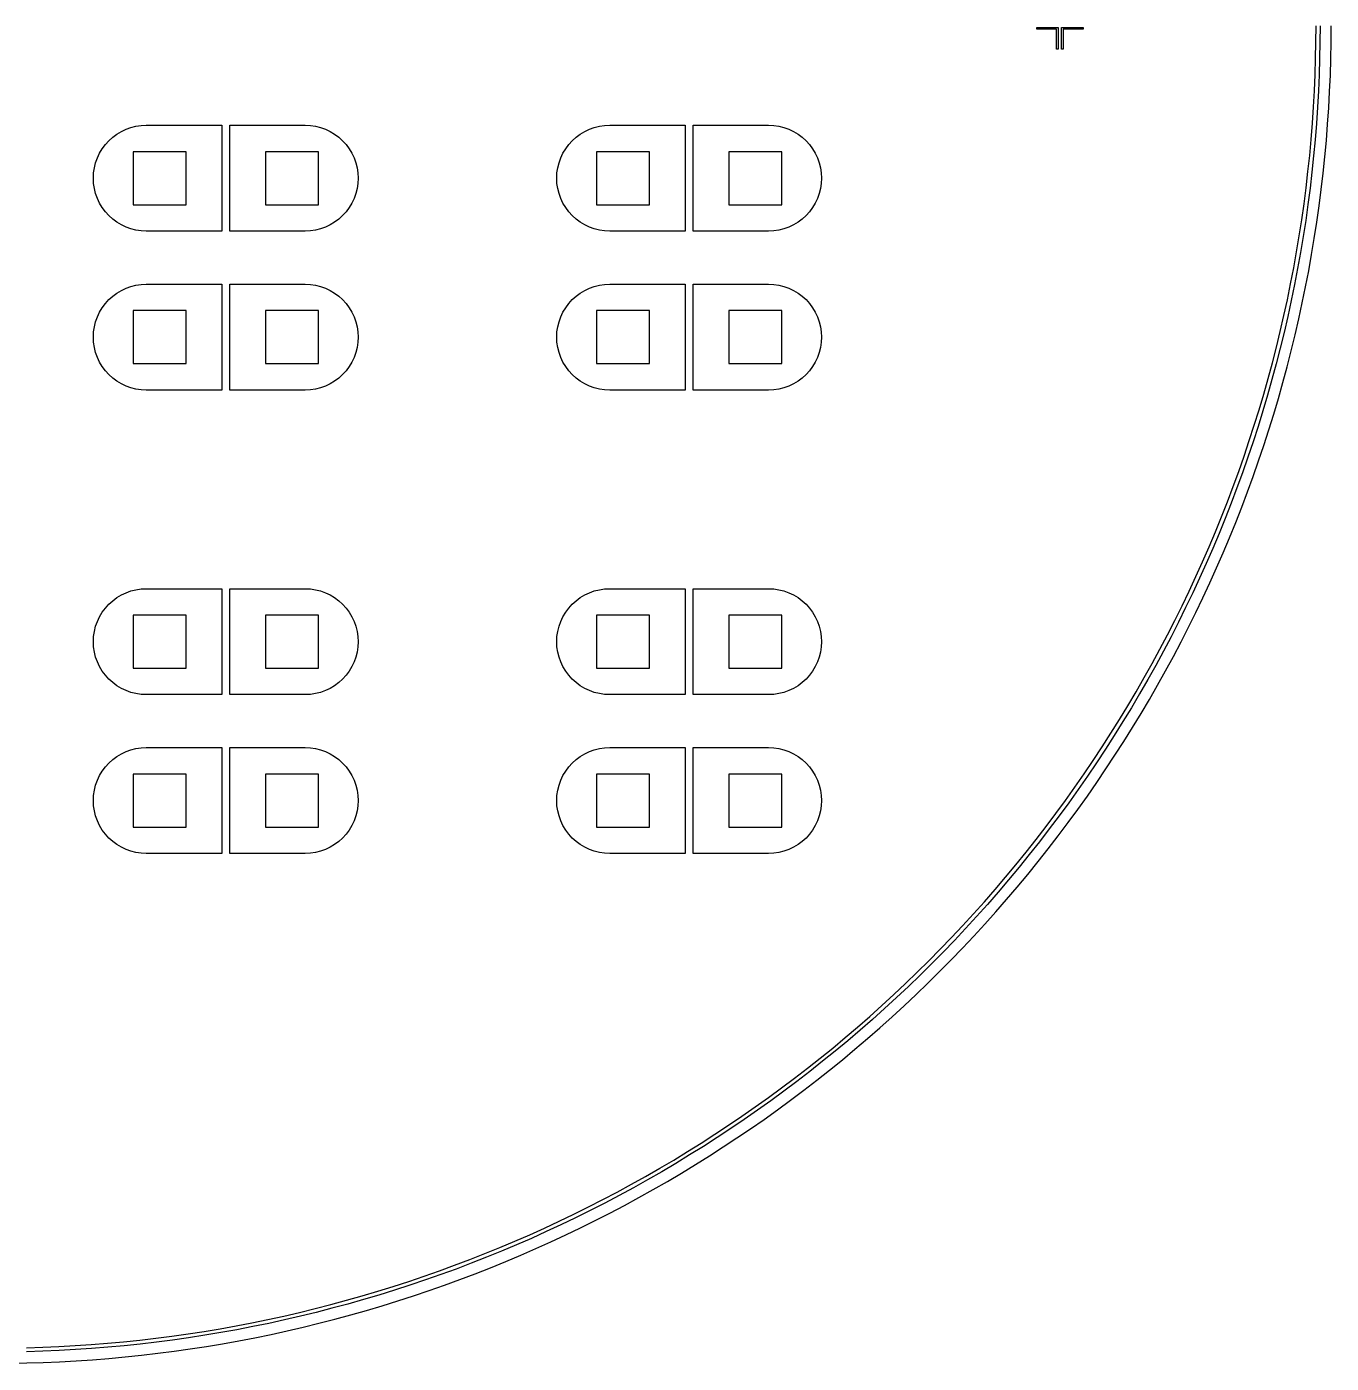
# Model space of a CAD drawing. Extents: x -16 to 83, y -18 to 83.
# Drawn here: x 33.5 to 82.8, y -18.2 to 32.2 of the extents above; entities that cross this region are included whole.
import ezdxf

# ---------------------------------------------------------------- set-up
doc = ezdxf.new("R2010")
doc.units = 0

msp = doc.modelspace()

# ---------------------------------------------------------------- linework, layer by layer
for p, q in [((71.625, 32.125), (71.625, 32.1875)), ((71.625, 32.1875), (72.4375, 32.1875)), ((72.375, 32.125), (71.625, 32.125)), ((72.375, 31.375), (72.375, 32.125)), ((72.4375, 32.1875), (72.4375, 31.375)), ((72.5625, 31.375), (72.5625, 32.1875)), ((72.5625, 32.1875), (73.375, 32.1875)), ((73.375, 32.125), (72.625, 32.125)), ((72.625, 32.125), (72.625, 31.375)), ((73.375, 32.1875), (73.375, 32.125)), ((82.1712, 31.6373), (82.175, 32.25)), ((82.325, 32.25), (82.3212, 31.6355)), ((82.7462, 31.6303), (82.75, 32.25)), ((72.4375, 31.375), (72.375, 31.375)), ((72.625, 31.375), (72.5625, 31.375)), ((82.16, 31.0248), (82.1712, 31.6373)), ((82.3212, 31.6355), (82.3099, 31.0211)), ((82.7348, 31.0107), (82.7462, 31.6303)), ((82.1412, 30.4124), (82.16, 31.0248)), ((82.3099, 31.0211), (82.2911, 30.4069)), ((82.7158, 30.3912), (82.7348, 31.0107)), ((82.1149, 29.8003), (82.1412, 30.4124)), ((82.2911, 30.4069), (82.2647, 29.7929)), ((82.6892, 29.7721), (82.7158, 30.3912)), ((82.081, 29.1886), (82.1149, 29.8003)), ((82.2647, 29.7929), (82.2308, 29.1794)), ((82.655, 29.1533), (82.6892, 29.7721)), ((82.0397, 28.5773), (82.081, 29.1886)), ((82.2308, 29.1794), (82.1893, 28.5663)), ((82.6132, 28.535), (82.655, 29.1533)), ((36.8889, 28.1629), (37.0572, 28.2638)), ((37.0572, 28.2638), (37.2346, 28.3477)), ((37.2346, 28.3477), (37.4194, 28.4139)), ((37.4194, 28.4139), (37.6098, 28.4616)), ((37.6098, 28.4616), (37.804, 28.4904)), ((37.804, 28.4904), (38, 28.5)), ((38, 28.5), (40.85, 28.5)), ((40.85, 28.5), (40.85, 24.5)), ((41.15, 24.5), (41.15, 28.5)), ((41.15, 28.5), (44, 28.5)), ((44, 28.5), (44.196, 28.4904)), ((44.196, 28.4904), (44.3902, 28.4616)), ((44.3902, 28.4616), (44.5806, 28.4139)), ((44.5806, 28.4139), (44.7654, 28.3477)), ((44.7654, 28.3477), (44.9428, 28.2638)), ((44.9428, 28.2638), (45.1111, 28.1629)), ((54.3889, 28.1629), (54.5572, 28.2638)), ((54.5572, 28.2638), (54.7346, 28.3477)), ((54.7346, 28.3477), (54.9194, 28.4139)), ((54.9194, 28.4139), (55.1098, 28.4616)), ((55.1098, 28.4616), (55.304, 28.4904)), ((55.304, 28.4904), (55.5, 28.5)), ((55.5, 28.5), (58.35, 28.5)), ((58.35, 28.5), (58.35, 24.5)), ((58.65, 24.5), (58.65, 28.5)), ((58.65, 28.5), (61.5, 28.5)), ((61.5, 28.5), (61.696, 28.4904)), ((61.696, 28.4904), (61.8902, 28.4616)), ((61.8902, 28.4616), (62.0806, 28.4139)), ((62.0806, 28.4139), (62.2654, 28.3477)), ((62.2654, 28.3477), (62.4428, 28.2638)), ((62.4428, 28.2638), (62.6111, 28.1629)), ((81.9909, 27.9666), (82.0397, 28.5773)), ((82.1893, 28.5663), (82.1404, 27.9537)), ((82.5638, 27.9172), (82.6132, 28.535)), ((36.3371, 27.6111), (36.454, 27.7688)), ((36.454, 27.7688), (36.5858, 27.9142)), ((36.5858, 27.9142), (36.7312, 28.046)), ((36.7312, 28.046), (36.8889, 28.1629)), ((45.1111, 28.1629), (45.2688, 28.046)), ((45.2688, 28.046), (45.4142, 27.9142)), ((45.4142, 27.9142), (45.546, 27.7688)), ((45.546, 27.7688), (45.6629, 27.6111)), ((53.8371, 27.6111), (53.954, 27.7688)), ((53.954, 27.7688), (54.0858, 27.9142)), ((54.0858, 27.9142), (54.2312, 28.046)), ((54.2312, 28.046), (54.3889, 28.1629)), ((62.6111, 28.1629), (62.7688, 28.046)), ((62.7688, 28.046), (62.9142, 27.9142)), ((62.9142, 27.9142), (63.046, 27.7688)), ((63.046, 27.7688), (63.1629, 27.6111)), ((81.9346, 27.3565), (81.9909, 27.9666)), ((82.1404, 27.9537), (82.0839, 27.3418)), ((82.5068, 27.3001), (82.5638, 27.9172)), ((36.0861, 27.0806), (36.1523, 27.2654)), ((36.1523, 27.2654), (36.2362, 27.4428)), ((36.2362, 27.4428), (36.3371, 27.6111)), ((39.5, 27.5), (37.5, 27.5)), ((37.5, 27.5), (37.5, 25.5)), ((39.5, 25.5), (39.5, 27.5)), ((44.5, 27.5), (42.5, 27.5)), ((42.5, 27.5), (42.5, 25.5)), ((44.5, 25.5), (44.5, 27.5)), ((45.6629, 27.6111), (45.7638, 27.4428)), ((45.7638, 27.4428), (45.8477, 27.2654)), ((45.8477, 27.2654), (45.9139, 27.0806)), ((53.5861, 27.0806), (53.6523, 27.2654)), ((53.6523, 27.2654), (53.7362, 27.4428)), ((53.7362, 27.4428), (53.8371, 27.6111)), ((57, 27.5), (55, 27.5)), ((55, 27.5), (55, 25.5)), ((57, 25.5), (57, 27.5)), ((62, 27.5), (60, 27.5)), ((60, 27.5), (60, 25.5)), ((62, 25.5), (62, 27.5)), ((63.1629, 27.6111), (63.2638, 27.4428)), ((63.2638, 27.4428), (63.3477, 27.2654)), ((63.3477, 27.2654), (63.4139, 27.0806)), ((81.8708, 26.7472), (81.9346, 27.3565)), ((82.0839, 27.3418), (82.0199, 26.7306)), ((82.4423, 26.6838), (82.5068, 27.3001)), ((36.0096, 26.696), (36.0384, 26.8902)), ((36.0384, 26.8902), (36.0861, 27.0806)), ((45.9139, 27.0806), (45.9616, 26.8902)), ((45.9616, 26.8902), (45.9904, 26.696)), ((53.5096, 26.696), (53.5384, 26.8902)), ((53.5384, 26.8902), (53.5861, 27.0806)), ((63.4139, 27.0806), (63.4616, 26.8902)), ((63.4616, 26.8902), (63.4904, 26.696)), ((81.7995, 26.1387), (81.8708, 26.7472)), ((36, 26.5), (36.0096, 26.696)), ((36.0096, 26.304), (36, 26.5)), ((36.0384, 26.1098), (36.0096, 26.304)), ((45.9904, 26.304), (45.9616, 26.1098)), ((45.9904, 26.696), (46, 26.5)), ((46, 26.5), (45.9904, 26.304)), ((53.5, 26.5), (53.5096, 26.696)), ((53.5096, 26.304), (53.5, 26.5)), ((53.5384, 26.1098), (53.5096, 26.304)), ((63.4904, 26.304), (63.4616, 26.1098)), ((63.4904, 26.696), (63.5, 26.5)), ((63.5, 26.5), (63.4904, 26.304)), ((82.0199, 26.7306), (81.9484, 26.1203)), ((82.3702, 26.0683), (82.4423, 26.6838)), ((36.0861, 25.9194), (36.0384, 26.1098)), ((36.1523, 25.7346), (36.0861, 25.9194)), ((45.9139, 25.9194), (45.8477, 25.7346)), ((45.9616, 26.1098), (45.9139, 25.9194)), ((53.5861, 25.9194), (53.5384, 26.1098)), ((53.6523, 25.7346), (53.5861, 25.9194)), ((63.4139, 25.9194), (63.3477, 25.7346)), ((63.4616, 26.1098), (63.4139, 25.9194)), ((81.7208, 25.5311), (81.7995, 26.1387)), ((81.9484, 26.1203), (81.8694, 25.5109)), ((82.2906, 25.4537), (82.3702, 26.0683)), ((36.2362, 25.5572), (36.1523, 25.7346)), ((36.3371, 25.3889), (36.2362, 25.5572)), ((36.454, 25.2312), (36.3371, 25.3889)), ((37.5, 25.5), (39.5, 25.5)), ((42.5, 25.5), (44.5, 25.5)), ((45.6629, 25.3889), (45.546, 25.2312)), ((45.7638, 25.5572), (45.6629, 25.3889)), ((45.8477, 25.7346), (45.7638, 25.5572)), ((53.7362, 25.5572), (53.6523, 25.7346)), ((53.8371, 25.3889), (53.7362, 25.5572)), ((53.954, 25.2312), (53.8371, 25.3889)), ((55, 25.5), (57, 25.5)), ((60, 25.5), (62, 25.5)), ((63.1629, 25.3889), (63.046, 25.2312)), ((63.2638, 25.5572), (63.1629, 25.3889)), ((63.3477, 25.7346), (63.2638, 25.5572)), ((81.6346, 24.9245), (81.7208, 25.5311)), ((81.8694, 25.5109), (81.783, 24.9025)), ((82.2034, 24.8401), (82.2906, 25.4537)), ((36.5858, 25.0858), (36.454, 25.2312)), ((36.7312, 24.954), (36.5858, 25.0858)), ((36.8889, 24.8371), (36.7312, 24.954)), ((37.0572, 24.7362), (36.8889, 24.8371)), ((37.2346, 24.6523), (37.0572, 24.7362)), ((44.9428, 24.7362), (44.7654, 24.6523)), ((45.1111, 24.8371), (44.9428, 24.7362)), ((45.2688, 24.954), (45.1111, 24.8371)), ((45.4142, 25.0858), (45.2688, 24.954)), ((45.546, 25.2312), (45.4142, 25.0858)), ((54.0858, 25.0858), (53.954, 25.2312)), ((54.2312, 24.954), (54.0858, 25.0858)), ((54.3889, 24.8371), (54.2312, 24.954)), ((54.5572, 24.7362), (54.3889, 24.8371)), ((54.7346, 24.6523), (54.5572, 24.7362)), ((62.4428, 24.7362), (62.2654, 24.6523)), ((62.6111, 24.8371), (62.4428, 24.7362)), ((62.7688, 24.954), (62.6111, 24.8371)), ((62.9142, 25.0858), (62.7688, 24.954)), ((63.046, 25.2312), (62.9142, 25.0858)), ((81.541, 24.319), (81.6346, 24.9245)), ((81.783, 24.9025), (81.6891, 24.2952)), ((82.1087, 24.2277), (82.2034, 24.8401)), ((37.4194, 24.5861), (37.2346, 24.6523)), ((37.6098, 24.5384), (37.4194, 24.5861)), ((37.804, 24.5096), (37.6098, 24.5384)), ((38, 24.5), (37.804, 24.5096)), ((40.85, 24.5), (38, 24.5)), ((44, 24.5), (41.15, 24.5)), ((44.196, 24.5096), (44, 24.5)), ((44.3902, 24.5384), (44.196, 24.5096)), ((44.5806, 24.5861), (44.3902, 24.5384)), ((44.7654, 24.6523), (44.5806, 24.5861)), ((54.9194, 24.5861), (54.7346, 24.6523)), ((55.1098, 24.5384), (54.9194, 24.5861)), ((55.304, 24.5096), (55.1098, 24.5384)), ((55.5, 24.5), (55.304, 24.5096)), ((58.35, 24.5), (55.5, 24.5)), ((61.5, 24.5), (58.65, 24.5)), ((61.696, 24.5096), (61.5, 24.5)), ((61.8902, 24.5384), (61.696, 24.5096)), ((62.0806, 24.5861), (61.8902, 24.5384)), ((62.2654, 24.6523), (62.0806, 24.5861)), ((81.44, 23.7147), (81.541, 24.319)), ((81.6891, 24.2952), (81.5878, 23.6891)), ((82.0065, 23.6164), (82.1087, 24.2277)), ((81.3315, 23.1117), (81.44, 23.7147)), ((81.5878, 23.6891), (81.479, 23.0843)), ((81.8968, 23.0065), (82.0065, 23.6164)), ((81.2157, 22.5101), (81.3315, 23.1117)), ((81.479, 23.0843), (81.3628, 22.4809)), ((81.7796, 22.3979), (81.8968, 23.0065)), ((36.8889, 22.1629), (37.0572, 22.2638)), ((37.0572, 22.2638), (37.2346, 22.3477)), ((37.2346, 22.3477), (37.4194, 22.4139)), ((37.4194, 22.4139), (37.6098, 22.4616)), ((37.6098, 22.4616), (37.804, 22.4904)), ((37.804, 22.4904), (38, 22.5)), ((38, 22.5), (40.85, 22.5)), ((40.85, 22.5), (40.85, 18.5)), ((41.15, 18.5), (41.15, 22.5)), ((41.15, 22.5), (44, 22.5)), ((44, 22.5), (44.196, 22.4904)), ((44.196, 22.4904), (44.3902, 22.4616)), ((44.3902, 22.4616), (44.5806, 22.4139)), ((44.5806, 22.4139), (44.7654, 22.3477)), ((44.7654, 22.3477), (44.9428, 22.2638)), ((44.9428, 22.2638), (45.1111, 22.1629)), ((54.3889, 22.1629), (54.5572, 22.2638)), ((54.5572, 22.2638), (54.7346, 22.3477)), ((54.7346, 22.3477), (54.9194, 22.4139)), ((54.9194, 22.4139), (55.1098, 22.4616)), ((55.1098, 22.4616), (55.304, 22.4904)), ((55.304, 22.4904), (55.5, 22.5)), ((55.5, 22.5), (58.35, 22.5)), ((58.35, 22.5), (58.35, 18.5)), ((58.65, 18.5), (58.65, 22.5)), ((58.65, 22.5), (61.5, 22.5)), ((61.5, 22.5), (61.696, 22.4904)), ((61.696, 22.4904), (61.8902, 22.4616)), ((61.8902, 22.4616), (62.0806, 22.4139)), ((62.0806, 22.4139), (62.2654, 22.3477)), ((62.2654, 22.3477), (62.4428, 22.2638)), ((62.4428, 22.2638), (62.6111, 22.1629)), ((81.0925, 21.91), (81.2157, 22.5101)), ((81.3628, 22.4809), (81.2392, 21.8789)), ((81.655, 21.7909), (81.7796, 22.3979)), ((36.3371, 21.6111), (36.454, 21.7688)), ((36.454, 21.7688), (36.5858, 21.9142)), ((36.5858, 21.9142), (36.7312, 22.046)), ((36.7312, 22.046), (36.8889, 22.1629)), ((45.1111, 22.1629), (45.2688, 22.046)), ((45.2688, 22.046), (45.4142, 21.9142)), ((45.4142, 21.9142), (45.546, 21.7688)), ((45.546, 21.7688), (45.6629, 21.6111)), ((53.8371, 21.6111), (53.954, 21.7688)), ((53.954, 21.7688), (54.0858, 21.9142)), ((54.0858, 21.9142), (54.2312, 22.046)), ((54.2312, 22.046), (54.3889, 22.1629)), ((62.6111, 22.1629), (62.7688, 22.046)), ((62.7688, 22.046), (62.9142, 21.9142)), ((62.9142, 21.9142), (63.046, 21.7688)), ((63.046, 21.7688), (63.1629, 21.6111)), ((80.9619, 21.3114), (81.0925, 21.91)), ((81.2392, 21.8789), (81.1083, 21.2785)), ((81.5229, 21.1854), (81.655, 21.7909)), ((36.0861, 21.0806), (36.1523, 21.2654)), ((36.1523, 21.2654), (36.2362, 21.4428)), ((36.2362, 21.4428), (36.3371, 21.6111)), ((39.5, 21.5), (37.5, 21.5)), ((37.5, 21.5), (37.5, 19.5)), ((39.5, 19.5), (39.5, 21.5)), ((44.5, 21.5), (42.5, 21.5)), ((42.5, 21.5), (42.5, 19.5)), ((44.5, 19.5), (44.5, 21.5)), ((45.6629, 21.6111), (45.7638, 21.4428)), ((45.7638, 21.4428), (45.8477, 21.2654)), ((45.8477, 21.2654), (45.9139, 21.0806)), ((53.5861, 21.0806), (53.6523, 21.2654)), ((53.6523, 21.2654), (53.7362, 21.4428)), ((53.7362, 21.4428), (53.8371, 21.6111)), ((57, 21.5), (55, 21.5)), ((55, 21.5), (55, 19.5)), ((57, 19.5), (57, 21.5)), ((62, 21.5), (60, 21.5)), ((60, 21.5), (60, 19.5)), ((62, 19.5), (62, 21.5)), ((63.1629, 21.6111), (63.2638, 21.4428)), ((63.2638, 21.4428), (63.3477, 21.2654)), ((63.3477, 21.2654), (63.4139, 21.0806)), ((80.824, 20.7144), (80.9619, 21.3114)), ((81.1083, 21.2785), (80.97, 20.6798)), ((36, 20.5), (36.0096, 20.696)), ((36.0096, 20.696), (36.0384, 20.8902)), ((36.0384, 20.8902), (36.0861, 21.0806)), ((45.9139, 21.0806), (45.9616, 20.8902)), ((45.9616, 20.8902), (45.9904, 20.696)), ((45.9904, 20.696), (46, 20.5)), ((53.5, 20.5), (53.5096, 20.696)), ((53.5096, 20.696), (53.5384, 20.8902)), ((53.5384, 20.8902), (53.5861, 21.0806)), ((63.4139, 21.0806), (63.4616, 20.8902)), ((63.4616, 20.8902), (63.4904, 20.696)), ((63.4904, 20.696), (63.5, 20.5)), ((80.6788, 20.1192), (80.824, 20.7144)), ((81.3835, 20.5816), (81.5229, 21.1854)), ((36.0096, 20.304), (36, 20.5)), ((36.0384, 20.1098), (36.0096, 20.304)), ((45.9904, 20.304), (45.9616, 20.1098)), ((46, 20.5), (45.9904, 20.304)), ((53.5096, 20.304), (53.5, 20.5)), ((53.5384, 20.1098), (53.5096, 20.304)), ((63.4904, 20.304), (63.4616, 20.1098)), ((63.5, 20.5), (63.4904, 20.304)), ((80.97, 20.6798), (80.8243, 20.0828)), ((81.2366, 19.9795), (81.3835, 20.5816)), ((36.0861, 19.9194), (36.0384, 20.1098)), ((36.1523, 19.7346), (36.0861, 19.9194)), ((36.2362, 19.5572), (36.1523, 19.7346)), ((45.8477, 19.7346), (45.7638, 19.5572)), ((45.9139, 19.9194), (45.8477, 19.7346)), ((45.9616, 20.1098), (45.9139, 19.9194)), ((53.5861, 19.9194), (53.5384, 20.1098)), ((53.6523, 19.7346), (53.5861, 19.9194)), ((53.7362, 19.5572), (53.6523, 19.7346)), ((63.3477, 19.7346), (63.2638, 19.5572)), ((63.4139, 19.9194), (63.3477, 19.7346)), ((63.4616, 20.1098), (63.4139, 19.9194)), ((80.5263, 19.5258), (80.6788, 20.1192)), ((80.8243, 20.0828), (80.6713, 19.4876)), ((81.0823, 19.3793), (81.2366, 19.9795)), ((36.3371, 19.3889), (36.2362, 19.5572)), ((36.454, 19.2312), (36.3371, 19.3889)), ((36.5858, 19.0858), (36.454, 19.2312)), ((37.5, 19.5), (39.5, 19.5)), ((42.5, 19.5), (44.5, 19.5)), ((45.546, 19.2312), (45.4142, 19.0858)), ((45.6629, 19.3889), (45.546, 19.2312)), ((45.7638, 19.5572), (45.6629, 19.3889)), ((53.8371, 19.3889), (53.7362, 19.5572)), ((53.954, 19.2312), (53.8371, 19.3889)), ((54.0858, 19.0858), (53.954, 19.2312)), ((55, 19.5), (57, 19.5)), ((60, 19.5), (62, 19.5)), ((63.046, 19.2312), (62.9142, 19.0858)), ((63.1629, 19.3889), (63.046, 19.2312)), ((63.2638, 19.5572), (63.1629, 19.3889)), ((80.3665, 18.9344), (80.5263, 19.5258)), ((80.6713, 19.4876), (80.5111, 18.8944)), ((80.9207, 18.781), (81.0823, 19.3793)), ((36.7312, 18.954), (36.5858, 19.0858)), ((36.8889, 18.8371), (36.7312, 18.954)), ((37.0572, 18.7362), (36.8889, 18.8371)), ((37.2346, 18.6523), (37.0572, 18.7362)), ((44.9428, 18.7362), (44.7654, 18.6523)), ((45.1111, 18.8371), (44.9428, 18.7362)), ((45.2688, 18.954), (45.1111, 18.8371)), ((45.4142, 19.0858), (45.2688, 18.954)), ((54.2312, 18.954), (54.0858, 19.0858)), ((54.3889, 18.8371), (54.2312, 18.954)), ((54.5572, 18.7362), (54.3889, 18.8371)), ((54.7346, 18.6523), (54.5572, 18.7362)), ((62.4428, 18.7362), (62.2654, 18.6523)), ((62.6111, 18.8371), (62.4428, 18.7362)), ((62.7688, 18.954), (62.6111, 18.8371)), ((62.9142, 19.0858), (62.7688, 18.954)), ((80.1995, 18.3449), (80.3665, 18.9344)), ((80.5111, 18.8944), (80.3436, 18.3031)), ((80.7517, 18.1848), (80.9207, 18.781)), ((37.4194, 18.5861), (37.2346, 18.6523)), ((37.6098, 18.5384), (37.4194, 18.5861)), ((37.804, 18.5096), (37.6098, 18.5384)), ((38, 18.5), (37.804, 18.5096)), ((40.85, 18.5), (38, 18.5)), ((44, 18.5), (41.15, 18.5)), ((44.196, 18.5096), (44, 18.5)), ((44.3902, 18.5384), (44.196, 18.5096)), ((44.5806, 18.5861), (44.3902, 18.5384)), ((44.7654, 18.6523), (44.5806, 18.5861)), ((54.9194, 18.5861), (54.7346, 18.6523)), ((55.1098, 18.5384), (54.9194, 18.5861)), ((55.304, 18.5096), (55.1098, 18.5384)), ((55.5, 18.5), (55.304, 18.5096)), ((58.35, 18.5), (55.5, 18.5)), ((61.5, 18.5), (58.65, 18.5)), ((61.696, 18.5096), (61.5, 18.5)), ((61.8902, 18.5384), (61.696, 18.5096)), ((62.0806, 18.5861), (61.8902, 18.5384)), ((62.2654, 18.6523), (62.0806, 18.5861)), ((80.0252, 17.7575), (80.1995, 18.3449)), ((80.3436, 18.3031), (80.1688, 17.714)), ((80.5755, 17.5906), (80.7517, 18.1848)), ((79.8438, 17.1724), (80.0252, 17.7575)), ((80.1688, 17.714), (79.9868, 17.1271)), ((79.6552, 16.5894), (79.8438, 17.1724)), ((80.392, 16.9987), (80.5755, 17.5906)), ((79.9868, 17.1271), (79.7976, 16.5424)), ((80.2012, 16.4091), (80.392, 16.9987)), ((79.4594, 16.0089), (79.6552, 16.5894)), ((79.7976, 16.5424), (79.6013, 15.9601)), ((80.0032, 15.8218), (80.2012, 16.4091)), ((79.2566, 15.4308), (79.4594, 16.0089)), ((79.6013, 15.9601), (79.3978, 15.3802)), ((79.798, 15.2371), (80.0032, 15.8218)), ((79.0466, 14.8552), (79.2566, 15.4308)), ((79.3978, 15.3802), (79.1872, 14.8029)), ((79.5856, 14.6549), (79.798, 15.2371)), ((78.8297, 14.2822), (79.0466, 14.8552)), ((79.1872, 14.8029), (78.9696, 14.2283)), ((79.3661, 14.0753), (79.5856, 14.6549)), ((78.6057, 13.712), (78.8297, 14.2822)), ((78.9696, 14.2283), (78.7449, 13.6563)), ((78.3747, 13.1445), (78.6057, 13.712)), ((78.7449, 13.6563), (78.5133, 13.0871)), ((79.1396, 13.4985), (79.3661, 14.0753)), ((78.1367, 12.58), (78.3747, 13.1445)), ((78.9059, 12.9245), (79.1396, 13.4985)), ((78.5133, 13.0871), (78.2746, 12.5209)), ((78.6652, 12.3534), (78.9059, 12.9245)), ((77.8919, 12.0183), (78.1367, 12.58)), ((78.2746, 12.5209), (78.0291, 11.9576)), ((78.4176, 11.7853), (78.6652, 12.3534)), ((77.6402, 11.4598), (77.8919, 12.0183)), ((78.0291, 11.9576), (77.7766, 11.3973)), ((78.163, 11.2203), (78.4176, 11.7853)), ((77.3817, 10.9043), (77.6402, 11.4598)), ((77.7766, 11.3973), (77.5173, 10.8402)), ((77.9015, 10.6585), (78.163, 11.2203)), ((36.7312, 10.546), (36.8889, 10.6629)), ((36.8889, 10.6629), (37.0572, 10.7638)), ((37.0572, 10.7638), (37.2346, 10.8477)), ((37.2346, 10.8477), (37.4194, 10.9139)), ((37.4194, 10.9139), (37.6098, 10.9616)), ((37.6098, 10.9616), (37.804, 10.9904)), ((37.804, 10.9904), (38, 11)), ((38, 11), (40.85, 11)), ((40.85, 11), (40.85, 7)), ((41.15, 7), (41.15, 11)), ((41.15, 11), (44, 11)), ((44, 11), (44.196, 10.9904)), ((44.196, 10.9904), (44.3902, 10.9616)), ((44.3902, 10.9616), (44.5806, 10.9139)), ((44.5806, 10.9139), (44.7654, 10.8477)), ((44.7654, 10.8477), (44.9428, 10.7638)), ((44.9428, 10.7638), (45.1111, 10.6629)), ((45.1111, 10.6629), (45.2688, 10.546)), ((54.2312, 10.546), (54.3889, 10.6629)), ((54.3889, 10.6629), (54.5572, 10.7638)), ((54.5572, 10.7638), (54.7346, 10.8477)), ((54.7346, 10.8477), (54.9194, 10.9139)), ((54.9194, 10.9139), (55.1098, 10.9616)), ((55.1098, 10.9616), (55.304, 10.9904)), ((55.304, 10.9904), (55.5, 11)), ((55.5, 11), (58.35, 11)), ((58.35, 11), (58.35, 7)), ((58.65, 7), (58.65, 11)), ((58.65, 11), (61.5, 11)), ((61.5, 11), (61.696, 10.9904)), ((61.696, 10.9904), (61.8902, 10.9616)), ((61.8902, 10.9616), (62.0806, 10.9139)), ((62.0806, 10.9139), (62.2654, 10.8477)), ((62.2654, 10.8477), (62.4428, 10.7638)), ((62.4428, 10.7638), (62.6111, 10.6629)), ((62.6111, 10.6629), (62.7688, 10.546)), ((77.1163, 10.3521), (77.3817, 10.9043)), ((77.5173, 10.8402), (77.2511, 10.2863)), ((77.6331, 10.0999), (77.9015, 10.6585)), ((36.2362, 9.94278), (36.3371, 10.1111)), ((36.3371, 10.1111), (36.454, 10.2688)), ((36.454, 10.2688), (36.5858, 10.4142)), ((36.5858, 10.4142), (36.7312, 10.546)), ((45.2688, 10.546), (45.4142, 10.4142)), ((45.4142, 10.4142), (45.546, 10.2688)), ((45.546, 10.2688), (45.6629, 10.1111)), ((45.6629, 10.1111), (45.7638, 9.94278)), ((53.7362, 9.94278), (53.8371, 10.1111)), ((53.8371, 10.1111), (53.954, 10.2688)), ((53.954, 10.2688), (54.0858, 10.4142)), ((54.0858, 10.4142), (54.2312, 10.546)), ((62.7688, 10.546), (62.9142, 10.4142)), ((62.9142, 10.4142), (63.046, 10.2688)), ((63.046, 10.2688), (63.1629, 10.1111)), ((63.1629, 10.1111), (63.2638, 9.94278)), ((76.8442, 9.80316), (77.1163, 10.3521)), ((77.2511, 10.2863), (76.9782, 9.73572)), ((77.3578, 9.54463), (77.6331, 10.0999)), ((36.0861, 9.58057), (36.1523, 9.76537)), ((36.1523, 9.76537), (36.2362, 9.94278)), ((39.5, 10), (37.5, 10)), ((37.5, 10), (37.5, 8)), ((39.5, 8), (39.5, 10)), ((44.5, 10), (42.5, 10)), ((42.5, 10), (42.5, 8)), ((44.5, 8), (44.5, 10)), ((45.7638, 9.94278), (45.8477, 9.76537)), ((45.8477, 9.76537), (45.9139, 9.58057)), ((53.5861, 9.58057), (53.6523, 9.76537)), ((53.6523, 9.76537), (53.7362, 9.94278)), ((57, 10), (55, 10)), ((55, 10), (55, 8)), ((57, 8), (57, 10)), ((62, 10), (60, 10)), ((60, 10), (60, 8)), ((62, 8), (62, 10)), ((63.2638, 9.94278), (63.3477, 9.76537)), ((63.3477, 9.76537), (63.4139, 9.58057)), ((76.5654, 9.25761), (76.8442, 9.80316)), ((76.9782, 9.73572), (76.6985, 9.18854)), ((36, 9), (36.0096, 9.19603)), ((36.0096, 9.19603), (36.0384, 9.39017)), ((36.0384, 9.39017), (36.0861, 9.58057)), ((45.9139, 9.58057), (45.9616, 9.39017)), ((45.9616, 9.39017), (45.9904, 9.19603)), ((45.9904, 9.19603), (46, 9)), ((53.5, 9), (53.5096, 9.19603)), ((53.5096, 9.19603), (53.5384, 9.39017)), ((53.5384, 9.39017), (53.5861, 9.58057)), ((63.4139, 9.58057), (63.4616, 9.39017)), ((63.4616, 9.39017), (63.4904, 9.19603)), ((63.4904, 9.19603), (63.5, 9)), ((76.2799, 8.71553), (76.5654, 9.25761)), ((76.6985, 9.18854), (76.4122, 8.64482)), ((77.0758, 8.9928), (77.3578, 9.54463)), ((36.0096, 8.80397), (36, 9)), ((36.0384, 8.60983), (36.0096, 8.80397)), ((36.0861, 8.41943), (36.0384, 8.60983)), ((45.9616, 8.60983), (45.9139, 8.41943)), ((45.9904, 8.80397), (45.9616, 8.60983)), ((46, 9), (45.9904, 8.80397)), ((53.5096, 8.80397), (53.5, 9)), ((53.5384, 8.60983), (53.5096, 8.80397)), ((53.5861, 8.41943), (53.5384, 8.60983)), ((63.4616, 8.60983), (63.4139, 8.41943)), ((63.4904, 8.80397), (63.4616, 8.60983)), ((63.5, 9), (63.4904, 8.80397)), ((75.9878, 8.17699), (76.2799, 8.71553)), ((76.4122, 8.64482), (76.1192, 8.10466)), ((76.787, 8.44447), (77.0758, 8.9928)), ((36.1523, 8.23463), (36.0861, 8.41943)), ((36.2362, 8.05722), (36.1523, 8.23463)), ((45.8477, 8.23463), (45.7638, 8.05722)), ((45.9139, 8.41943), (45.8477, 8.23463)), ((53.6523, 8.23463), (53.5861, 8.41943)), ((53.7362, 8.05722), (53.6523, 8.23463)), ((63.3477, 8.23463), (63.2638, 8.05722)), ((63.4139, 8.41943), (63.3477, 8.23463)), ((75.6891, 7.64206), (75.9878, 8.17699)), ((76.1192, 8.10466), (75.8196, 7.56813)), ((76.4915, 7.89972), (76.787, 8.44447)), ((36.3371, 7.88887), (36.2362, 8.05722)), ((36.454, 7.73122), (36.3371, 7.88887)), ((36.5858, 7.5858), (36.454, 7.73122)), ((36.7312, 7.45398), (36.5858, 7.5858)), ((37.5, 8), (39.5, 8)), ((42.5, 8), (44.5, 8)), ((45.4142, 7.5858), (45.2688, 7.45398)), ((45.546, 7.73122), (45.4142, 7.5858)), ((45.6629, 7.88887), (45.546, 7.73122)), ((45.7638, 8.05722), (45.6629, 7.88887)), ((53.8371, 7.88887), (53.7362, 8.05722)), ((53.954, 7.73122), (53.8371, 7.88887)), ((54.0858, 7.5858), (53.954, 7.73122)), ((54.2312, 7.45398), (54.0858, 7.5858)), ((55, 8), (57, 8)), ((60, 8), (62, 8)), ((62.9142, 7.5858), (62.7688, 7.45398)), ((63.046, 7.73122), (62.9142, 7.5858)), ((63.1629, 7.88887), (63.046, 7.73122)), ((63.2638, 8.05722), (63.1629, 7.88887)), ((75.3838, 7.11086), (75.6891, 7.64206)), ((76.1894, 7.35864), (76.4915, 7.89972)), ((36.8889, 7.33707), (36.7312, 7.45398)), ((37.0572, 7.23616), (36.8889, 7.33707)), ((37.2346, 7.15225), (37.0572, 7.23616)), ((37.4194, 7.08612), (37.2346, 7.15225)), ((37.6098, 7.03844), (37.4194, 7.08612)), ((44.5806, 7.08612), (44.3902, 7.03844)), ((44.7654, 7.15225), (44.5806, 7.08612)), ((44.9428, 7.23616), (44.7654, 7.15225)), ((45.1111, 7.33707), (44.9428, 7.23616)), ((45.2688, 7.45398), (45.1111, 7.33707)), ((54.3889, 7.33707), (54.2312, 7.45398)), ((54.5572, 7.23616), (54.3889, 7.33707)), ((54.7346, 7.15225), (54.5572, 7.23616)), ((54.9194, 7.08612), (54.7346, 7.15225)), ((55.1098, 7.03844), (54.9194, 7.08612)), ((62.0806, 7.08612), (61.8902, 7.03844)), ((62.2654, 7.15225), (62.0806, 7.08612)), ((62.4428, 7.23616), (62.2654, 7.15225)), ((62.6111, 7.33707), (62.4428, 7.23616)), ((62.7688, 7.45398), (62.6111, 7.33707)), ((75.0721, 6.58342), (75.3838, 7.11086)), ((75.8196, 7.56813), (75.5134, 7.03532)), ((75.8806, 6.82132), (76.1894, 7.35864)), ((37.804, 7.00964), (37.6098, 7.03844)), ((38, 7), (37.804, 7.00964)), ((40.85, 7), (38, 7)), ((44, 7), (41.15, 7)), ((44.196, 7.00964), (44, 7)), ((44.3902, 7.03844), (44.196, 7.00964)), ((55.304, 7.00964), (55.1098, 7.03844)), ((55.5, 7), (55.304, 7.00964)), ((58.35, 7), (55.5, 7)), ((61.5, 7), (58.65, 7)), ((61.696, 7.00964), (61.5, 7)), ((61.8902, 7.03844), (61.696, 7.00964)), ((74.7539, 6.05986), (75.0721, 6.58342)), ((75.5134, 7.03532), (75.2008, 6.50632)), ((75.5653, 6.28781), (75.8806, 6.82132)), ((74.4293, 5.54025), (74.7539, 6.05986)), ((75.2008, 6.50632), (74.8816, 5.98119)), ((75.2434, 5.75822), (75.5653, 6.28781)), ((74.8816, 5.98119), (74.556, 5.46001)), ((74.9151, 5.23262), (75.2434, 5.75822)), ((74.0984, 5.02466), (74.4293, 5.54025)), ((74.556, 5.46001), (74.2241, 4.94286)), ((74.5803, 4.71109), (74.9151, 5.23262)), ((36.5858, 4.4142), (36.7312, 4.54602)), ((36.7312, 4.54602), (36.8889, 4.66293)), ((36.8889, 4.66293), (37.0572, 4.76384)), ((37.0572, 4.76384), (37.2346, 4.84775)), ((37.2346, 4.84775), (37.4194, 4.91388)), ((37.4194, 4.91388), (37.6098, 4.96156)), ((37.6098, 4.96156), (37.804, 4.99036)), ((37.804, 4.99036), (38, 5)), ((38, 5), (40.85, 5)), ((40.85, 5), (40.85, 1)), ((41.15, 1), (41.15, 5)), ((41.15, 5), (44, 5)), ((44, 5), (44.196, 4.99036)), ((44.196, 4.99036), (44.3902, 4.96156)), ((44.3902, 4.96156), (44.5806, 4.91388)), ((44.5806, 4.91388), (44.7654, 4.84775)), ((44.7654, 4.84775), (44.9428, 4.76384)), ((44.9428, 4.76384), (45.1111, 4.66293)), ((45.1111, 4.66293), (45.2688, 4.54602)), ((45.2688, 4.54602), (45.4142, 4.4142)), ((54.0858, 4.4142), (54.2312, 4.54602)), ((54.2312, 4.54602), (54.3889, 4.66293)), ((54.3889, 4.66293), (54.5572, 4.76384)), ((54.5572, 4.76384), (54.7346, 4.84775)), ((54.7346, 4.84775), (54.9194, 4.91388)), ((54.9194, 4.91388), (55.1098, 4.96156)), ((55.1098, 4.96156), (55.304, 4.99036)), ((55.304, 4.99036), (55.5, 5)), ((55.5, 5), (58.35, 5)), ((58.35, 5), (58.35, 1)), ((58.65, 1), (58.65, 5)), ((58.65, 5), (61.5, 5)), ((61.5, 5), (61.696, 4.99036)), ((61.696, 4.99036), (61.8902, 4.96156)), ((61.8902, 4.96156), (62.0806, 4.91388)), ((62.0806, 4.91388), (62.2654, 4.84775)), ((62.2654, 4.84775), (62.4428, 4.76384)), ((62.4428, 4.76384), (62.6111, 4.66293)), ((62.6111, 4.66293), (62.7688, 4.54602)), ((62.7688, 4.54602), (62.9142, 4.4142)), ((73.7611, 4.51317), (74.0984, 5.02466)), ((74.2241, 4.94286), (73.8858, 4.42982)), ((74.2392, 4.19371), (74.5803, 4.71109)), ((36.2362, 3.94278), (36.3371, 4.11113)), ((36.3371, 4.11113), (36.454, 4.26878)), ((36.454, 4.26878), (36.5858, 4.4142)), ((45.4142, 4.4142), (45.546, 4.26878)), ((45.546, 4.26878), (45.6629, 4.11113)), ((45.6629, 4.11113), (45.7638, 3.94278)), ((53.7362, 3.94278), (53.8371, 4.11113)), ((53.8371, 4.11113), (53.954, 4.26878)), ((53.954, 4.26878), (54.0858, 4.4142)), ((62.9142, 4.4142), (63.046, 4.26878)), ((63.046, 4.26878), (63.1629, 4.11113)), ((63.1629, 4.11113), (63.2638, 3.94278)), ((73.4176, 4.00584), (73.7611, 4.51317)), ((73.8858, 4.42982), (73.5413, 3.92099)), ((73.8918, 3.68056), (74.2392, 4.19371)), ((36.0384, 3.39017), (36.0861, 3.58057)), ((36.0861, 3.58057), (36.1523, 3.76537)), ((36.1523, 3.76537), (36.2362, 3.94278)), ((39.5, 4), (37.5, 4)), ((37.5, 4), (37.5, 2)), ((39.5, 2), (39.5, 4)), ((44.5, 4), (42.5, 4)), ((42.5, 4), (42.5, 2)), ((44.5, 2), (44.5, 4)), ((45.7638, 3.94278), (45.8477, 3.76537)), ((45.8477, 3.76537), (45.9139, 3.58057)), ((45.9139, 3.58057), (45.9616, 3.39017)), ((53.5384, 3.39017), (53.5861, 3.58057)), ((53.5861, 3.58057), (53.6523, 3.76537)), ((53.6523, 3.76537), (53.7362, 3.94278)), ((57, 4), (55, 4)), ((55, 4), (55, 2)), ((57, 2), (57, 4)), ((62, 4), (60, 4)), ((60, 4), (60, 2)), ((62, 2), (62, 4)), ((63.2638, 3.94278), (63.3477, 3.76537)), ((63.3477, 3.76537), (63.4139, 3.58057)), ((63.4139, 3.58057), (63.4616, 3.39017)), ((73.0679, 3.50278), (73.4176, 4.00584)), ((73.5413, 3.92099), (73.1906, 3.41641)), ((73.538, 3.17169), (73.8918, 3.68056)), ((36, 3), (36.0096, 3.19603)), ((36.0096, 3.19603), (36.0384, 3.39017)), ((45.9616, 3.39017), (45.9904, 3.19603)), ((45.9904, 3.19603), (46, 3)), ((53.5, 3), (53.5096, 3.19603)), ((53.5096, 3.19603), (53.5384, 3.39017)), ((63.4616, 3.39017), (63.4904, 3.19603)), ((63.4904, 3.19603), (63.5, 3)), ((72.7121, 3.00404), (73.0679, 3.50278)), ((73.1906, 3.41641), (72.8336, 2.91618)), ((73.1781, 2.66722), (73.538, 3.17169)), ((36.0096, 2.80397), (36, 3)), ((36.0384, 2.60983), (36.0096, 2.80397)), ((36.0861, 2.41943), (36.0384, 2.60983)), ((45.9616, 2.60983), (45.9139, 2.41943)), ((45.9904, 2.80397), (45.9616, 2.60983)), ((46, 3), (45.9904, 2.80397)), ((53.5096, 2.80397), (53.5, 3)), ((53.5384, 2.60983), (53.5096, 2.80397)), ((53.5861, 2.41943), (53.5384, 2.60983)), ((63.4616, 2.60983), (63.4139, 2.41943)), ((63.4904, 2.80397), (63.4616, 2.60983)), ((63.5, 3), (63.4904, 2.80397)), ((72.3501, 2.50972), (72.7121, 3.00404)), ((72.8336, 2.91618), (72.4706, 2.42036)), ((72.812, 2.16719), (73.1781, 2.66722)), ((36.1523, 2.23463), (36.0861, 2.41943)), ((36.2362, 2.05722), (36.1523, 2.23463)), ((36.3371, 1.88887), (36.2362, 2.05722)), ((45.7638, 2.05722), (45.6629, 1.88887)), ((45.8477, 2.23463), (45.7638, 2.05722)), ((45.9139, 2.41943), (45.8477, 2.23463)), ((53.6523, 2.23463), (53.5861, 2.41943)), ((53.7362, 2.05722), (53.6523, 2.23463)), ((53.8371, 1.88887), (53.7362, 2.05722)), ((63.2638, 2.05722), (63.1629, 1.88887)), ((63.3477, 2.23463), (63.2638, 2.05722)), ((63.4139, 2.41943), (63.3477, 2.23463)), ((71.6082, 1.53458), (71.9821, 2.01987)), ((71.9821, 2.01987), (72.3501, 2.50972)), ((72.4706, 2.42036), (72.1015, 1.92905)), ((72.4398, 1.67169), (72.812, 2.16719)), ((36.454, 1.73122), (36.3371, 1.88887)), ((36.5858, 1.5858), (36.454, 1.73122)), ((36.7312, 1.45398), (36.5858, 1.5858)), ((37.5, 2), (39.5, 2)), ((42.5, 2), (44.5, 2)), ((45.4142, 1.5858), (45.2688, 1.45398)), ((45.546, 1.73122), (45.4142, 1.5858)), ((45.6629, 1.88887), (45.546, 1.73122)), ((53.954, 1.73122), (53.8371, 1.88887)), ((54.0858, 1.5858), (53.954, 1.73122)), ((54.2312, 1.45398), (54.0858, 1.5858)), ((55, 2), (57, 2)), ((60, 2), (62, 2)), ((62.9142, 1.5858), (62.7688, 1.45398)), ((63.046, 1.73122), (62.9142, 1.5858)), ((63.1629, 1.88887), (63.046, 1.73122)), ((71.2283, 1.05389), (71.6082, 1.53458)), ((72.1015, 1.92905), (71.7264, 1.44229)), ((72.0615, 1.18082), (72.4398, 1.67169)), ((36.8889, 1.33707), (36.7312, 1.45398)), ((37.0572, 1.23616), (36.8889, 1.33707)), ((37.2346, 1.15225), (37.0572, 1.23616)), ((37.4194, 1.08612), (37.2346, 1.15225)), ((37.6098, 1.03844), (37.4194, 1.08612)), ((37.804, 1.00964), (37.6098, 1.03844)), ((38, 1), (37.804, 1.00964)), ((44.196, 1.00964), (44, 1)), ((44.3902, 1.03844), (44.196, 1.00964)), ((44.5806, 1.08612), (44.3902, 1.03844)), ((44.7654, 1.15225), (44.5806, 1.08612)), ((44.9428, 1.23616), (44.7654, 1.15225)), ((45.1111, 1.33707), (44.9428, 1.23616)), ((45.2688, 1.45398), (45.1111, 1.33707)), ((54.3889, 1.33707), (54.2312, 1.45398)), ((54.5572, 1.23616), (54.3889, 1.33707)), ((54.7346, 1.15225), (54.5572, 1.23616)), ((54.9194, 1.08612), (54.7346, 1.15225)), ((55.1098, 1.03844), (54.9194, 1.08612)), ((55.304, 1.00964), (55.1098, 1.03844)), ((55.5, 1), (55.304, 1.00964)), ((61.696, 1.00964), (61.5, 1)), ((61.8902, 1.03844), (61.696, 1.00964)), ((62.0806, 1.08612), (61.8902, 1.03844)), ((62.2654, 1.15225), (62.0806, 1.08612)), ((62.4428, 1.23616), (62.2654, 1.15225)), ((62.6111, 1.33707), (62.4428, 1.23616)), ((62.7688, 1.45398), (62.6111, 1.33707)), ((70.8425, 0.57793), (71.2283, 1.05389)), ((71.7264, 1.44229), (71.3454, 0.96018)), ((71.6772, 0.69459), (72.0615, 1.18082)), ((40.85, 1), (38, 1)), ((44, 1), (41.15, 1)), ((58.35, 1), (55.5, 1)), ((61.5, 1), (58.65, 1)), ((70.451, 0.10672), (70.8425, 0.57793)), ((71.3454, 0.96018), (70.9585, 0.48276)), ((71.287, 0.21315), (71.6772, 0.69459)), ((70.0536, -0.35965), (70.451, 0.10672)), ((70.5658, 0.01015), (70.1672, -0.45763)), ((70.9585, 0.48276), (70.5658, 0.01015)), ((70.8909, -0.26349), (71.287, 0.21315)), ((69.6506, -0.82111), (70.0536, -0.35965)), ((70.1672, -0.45763), (69.763, -0.92047)), ((70.489, -0.73523), (70.8909, -0.26349)), ((69.242, -1.27757), (69.6506, -0.82111)), ((69.763, -0.92047), (69.3531, -1.37831)), ((70.0814, -1.202), (70.489, -0.73523)), ((68.8278, -1.729), (69.242, -1.27757)), ((69.3531, -1.37831), (68.9377, -1.83109)), ((69.668, -1.66373), (70.0814, -1.202)), ((68.408, -2.17531), (68.8278, -1.729)), ((68.9377, -1.83109), (68.5167, -2.27873)), ((69.249, -2.12035), (69.668, -1.66373)), ((67.9828, -2.61642), (68.408, -2.17531)), ((68.5167, -2.27873), (68.0902, -2.72119)), ((68.8245, -2.57179), (69.249, -2.12035)), ((67.5523, -3.05231), (67.9828, -2.61642)), ((68.0902, -2.72119), (67.6584, -3.15837)), ((67.9589, -3.45889), (68.3944, -3.01799)), ((68.3944, -3.01799), (68.8245, -2.57179)), ((66.6753, -3.90804), (67.1164, -3.48285)), ((67.1164, -3.48285), (67.5523, -3.05231)), ((67.6584, -3.15837), (67.2212, -3.59021)), ((67.518, -3.89439), (67.9589, -3.45889)), ((66.229, -4.32776), (66.6753, -3.90804)), ((66.7787, -4.01666), (66.3311, -4.43765)), ((67.2212, -3.59021), (66.7787, -4.01666)), ((67.0718, -4.32448), (67.518, -3.89439)), ((65.7776, -4.74197), (66.229, -4.32776)), ((66.3311, -4.43765), (65.8783, -4.85312)), ((66.6203, -4.74904), (67.0718, -4.32448)), ((65.3211, -5.15063), (65.7776, -4.74197)), ((65.8783, -4.85312), (65.4205, -5.263)), ((66.1637, -5.16803), (66.6203, -4.74904)), ((64.8596, -5.55365), (65.3211, -5.15063)), ((65.4205, -5.263), (64.9576, -5.66722)), ((65.702, -5.58138), (66.1637, -5.16803)), ((63.9221, -6.34254), (64.3933, -5.95097)), ((64.3933, -5.95097), (64.8596, -5.55365)), ((64.9576, -5.66722), (64.4899, -6.06575)), ((64.7635, -6.39095), (65.2352, -5.98904)), ((65.2352, -5.98904), (65.702, -5.58138)), ((63.4461, -6.7283), (63.9221, -6.34254)), ((64.0172, -6.4585), (63.5398, -6.84541)), ((64.4899, -6.06575), (64.0172, -6.4585)), ((64.2868, -6.78702), (64.7635, -6.39095)), ((62.9654, -7.10818), (63.4461, -6.7283)), ((63.5398, -6.84541), (63.0577, -7.22644)), ((63.8054, -7.17723), (64.2868, -6.78702)), ((61.9903, -7.85013), (62.4801, -7.48215)), ((62.4801, -7.48215), (62.9654, -7.10818)), ((63.0577, -7.22644), (62.571, -7.60153)), ((62.8283, -7.93976), (63.3192, -7.56149)), ((63.3192, -7.56149), (63.8054, -7.17723)), ((61.496, -8.21207), (61.9903, -7.85013)), ((62.0796, -7.97061), (61.5838, -8.33363)), ((62.571, -7.60153), (62.0796, -7.97061)), ((62.3328, -8.31198), (62.8283, -7.93976)), ((60.4942, -8.91762), (60.9972, -8.56792)), ((60.9972, -8.56792), (61.496, -8.21207)), ((61.5838, -8.33363), (61.0836, -8.69055)), ((61.8328, -8.67809), (62.3328, -8.31198)), ((59.9868, -9.26111), (60.4942, -8.91762)), ((60.579, -9.04131), (60.0702, -9.38583)), ((61.0836, -8.69055), (60.579, -9.04131)), ((60.8194, -9.39175), (61.3283, -9.03802)), ((61.3283, -9.03802), (61.8328, -8.67809)), ((59.4753, -9.59836), (59.9868, -9.26111)), ((60.0702, -9.38583), (59.5571, -9.72409)), ((60.3063, -9.73921), (60.8194, -9.39175)), ((58.4401, -10.2539), (58.9597, -9.92931)), ((59.04, -10.056), (58.5188, -10.3816)), ((58.9597, -9.92931), (59.4753, -9.59836)), ((59.5571, -9.72409), (59.04, -10.056)), ((59.2674, -10.4151), (59.7889, -10.0803)), ((59.7889, -10.0803), (60.3063, -9.73921)), ((57.3891, -10.8838), (57.9166, -10.5721)), ((57.9166, -10.5721), (58.4401, -10.2539)), ((58.5188, -10.3816), (57.9937, -10.7008)), ((58.7418, -10.7434), (59.2674, -10.4151)), ((56.8579, -11.1891), (57.3891, -10.8838)), ((57.4647, -11.0134), (56.9319, -11.3196)), ((57.9937, -10.7008), (57.4647, -11.0134)), ((57.6787, -11.3806), (58.2122, -11.0653)), ((58.2122, -11.0653), (58.7418, -10.7434)), ((55.7845, -11.7799), (56.323, -11.4878)), ((56.323, -11.4878), (56.8579, -11.1891)), ((56.9319, -11.3196), (56.3953, -11.6192)), ((57.1414, -11.6894), (57.6787, -11.3806)), ((54.6968, -12.3442), (55.2424, -12.0654)), ((55.2424, -12.0654), (55.7845, -11.7799)), ((55.8552, -11.9122), (55.3115, -12.1985)), ((56.3953, -11.6192), (55.8552, -11.9122)), ((56.0555, -12.287), (56.6003, -11.9915)), ((56.6003, -11.9915), (57.1414, -11.6894)), ((54.1479, -12.6163), (54.6968, -12.3442)), ((54.7643, -12.4782), (54.2137, -12.7511)), ((55.3115, -12.1985), (54.7643, -12.4782)), ((54.9554, -12.8578), (55.5072, -12.5758)), ((55.5072, -12.5758), (56.0555, -12.287)), ((53.0402, -13.1402), (53.5957, -12.8817)), ((53.6598, -13.0173), (53.1027, -13.2766)), ((53.5957, -12.8817), (54.1479, -12.6163)), ((54.2137, -12.7511), (53.6598, -13.0173)), ((54.4001, -13.1331), (54.9554, -12.8578)), ((51.92, -13.6367), (52.4817, -13.3919)), ((52.5424, -13.5291), (51.9791, -13.7746)), ((52.4817, -13.3919), (53.0402, -13.1402)), ((53.1027, -13.2766), (52.5424, -13.5291)), ((53.2797, -13.663), (53.8415, -13.4015)), ((53.8415, -13.4015), (54.4001, -13.1331)), ((50.2178, -14.3297), (50.788, -14.1057)), ((50.788, -14.1057), (51.3555, -13.8747)), ((51.4129, -14.0133), (50.8437, -14.2449)), ((51.3555, -13.8747), (51.92, -13.6367)), ((51.9791, -13.7746), (51.4129, -14.0133)), ((52.1466, -14.1652), (52.7147, -13.9176)), ((52.7147, -13.9176), (53.2797, -13.663)), ((49.0692, -14.7566), (49.6448, -14.5466)), ((49.6448, -14.5466), (50.2178, -14.3297)), ((50.2717, -14.4696), (49.6971, -14.6872)), ((50.8437, -14.2449), (50.2717, -14.4696)), ((51.0015, -14.6396), (51.5755, -14.4059)), ((51.5755, -14.4059), (52.1466, -14.1652)), ((47.9106, -15.1552), (48.4911, -14.9594)), ((48.5399, -15.1013), (47.9576, -15.2976)), ((48.4911, -14.9594), (49.0692, -14.7566)), ((49.1198, -14.8978), (48.5399, -15.1013)), ((49.6971, -14.6872), (49.1198, -14.8978)), ((49.2629, -15.298), (49.8451, -15.0856)), ((49.8451, -15.0856), (50.4247, -14.8661)), ((50.4247, -14.8661), (51.0015, -14.6396)), ((46.1551, -15.6995), (46.7425, -15.5252)), ((46.7425, -15.5252), (47.3276, -15.3438)), ((47.3729, -15.4868), (46.786, -15.6688)), ((47.3276, -15.3438), (47.9106, -15.1552)), ((47.9576, -15.2976), (47.3729, -15.4868)), ((48.0909, -15.7012), (48.6782, -15.5032)), ((48.6782, -15.5032), (49.2629, -15.298)), ((44.3808, -16.1788), (44.9742, -16.0263)), ((44.9742, -16.0263), (45.5656, -15.8665)), ((45.6056, -16.0111), (45.0124, -16.1713)), ((45.5656, -15.8665), (46.1551, -15.6995)), ((46.1969, -15.8436), (45.6056, -16.0111)), ((46.786, -15.6688), (46.1969, -15.8436)), ((46.3152, -16.2517), (46.9094, -16.0755)), ((46.9094, -16.0755), (47.5013, -15.892)), ((47.5013, -15.892), (48.0909, -15.7012)), ((41.9899, -16.7157), (42.59, -16.5925)), ((42.59, -16.5925), (43.1886, -16.4619)), ((43.2215, -16.6083), (42.6211, -16.7392)), ((43.1886, -16.4619), (43.7856, -16.324)), ((43.8202, -16.47), (43.2215, -16.6083)), ((43.7856, -16.324), (44.3808, -16.1788)), ((44.4172, -16.3243), (43.8202, -16.47)), ((45.0124, -16.1713), (44.4172, -16.3243)), ((44.5205, -16.7366), (45.1207, -16.5823)), ((45.1207, -16.5823), (45.719, -16.4207)), ((45.719, -16.4207), (46.3152, -16.2517)), ((38.9689, -17.2208), (39.5755, -17.1346)), ((39.5755, -17.1346), (40.181, -17.041)), ((40.181, -17.041), (40.7853, -16.94)), ((40.8109, -17.0878), (40.2048, -17.1891)), ((40.7853, -16.94), (41.3883, -16.8315)), ((41.4157, -16.979), (40.8109, -17.0878)), ((41.3883, -16.8315), (41.9899, -16.7157)), ((42.0191, -16.8628), (41.4157, -16.979)), ((42.6211, -16.7392), (42.0191, -16.8628)), ((42.1021, -17.2796), (42.7091, -17.155)), ((42.7091, -17.155), (43.3146, -17.0229)), ((43.3146, -17.0229), (43.9184, -16.8835)), ((43.9184, -16.8835), (44.5205, -16.7366)), ((33.4752, -17.66), (34.0876, -17.6412)), ((34.0876, -17.6412), (34.6997, -17.6149)), ((34.6997, -17.6149), (35.3114, -17.581)), ((35.3114, -17.581), (35.9227, -17.5397)), ((35.9227, -17.5397), (36.5334, -17.4909)), ((36.5463, -17.6404), (35.9337, -17.6893)), ((36.5334, -17.4909), (37.1435, -17.4346)), ((37.1582, -17.5839), (36.5463, -17.6404)), ((37.1435, -17.4346), (37.7528, -17.3708)), ((37.7694, -17.5199), (37.1582, -17.5839)), ((37.7528, -17.3708), (38.3613, -17.2995)), ((38.3797, -17.4484), (37.7694, -17.5199)), ((38.3613, -17.2995), (38.9689, -17.2208)), ((38.9891, -17.3694), (38.3797, -17.4484)), ((39.5975, -17.283), (38.9891, -17.3694)), ((40.2048, -17.1891), (39.5975, -17.283)), ((39.6599, -17.7034), (40.2723, -17.6087)), ((40.2723, -17.6087), (40.8836, -17.5065)), ((40.8836, -17.5065), (41.4935, -17.3968)), ((41.4935, -17.3968), (42.1021, -17.2796)), ((34.0931, -17.7911), (33.4789, -17.8099)), ((34.7071, -17.7647), (34.0931, -17.7911)), ((35.3206, -17.7308), (34.7071, -17.7647)), ((34.7279, -18.1892), (35.3467, -18.155)), ((35.9337, -17.6893), (35.3206, -17.7308)), ((35.3467, -18.155), (35.965, -18.1132)), ((35.965, -18.1132), (36.5828, -18.0638)), ((36.5828, -18.0638), (37.1999, -18.0068)), ((37.1999, -18.0068), (37.8162, -17.9423)), ((37.8162, -17.9423), (38.4317, -17.8702)), ((38.4317, -17.8702), (39.0463, -17.7906)), ((39.0463, -17.7906), (39.6599, -17.7034)), ((32.8697, -18.2462), (33.4893, -18.2348)), ((33.4893, -18.2348), (34.1088, -18.2158)), ((34.1088, -18.2158), (34.7279, -18.1892))]:
    msp.add_line(p, q)

doc.saveas('drawing.dxf')
